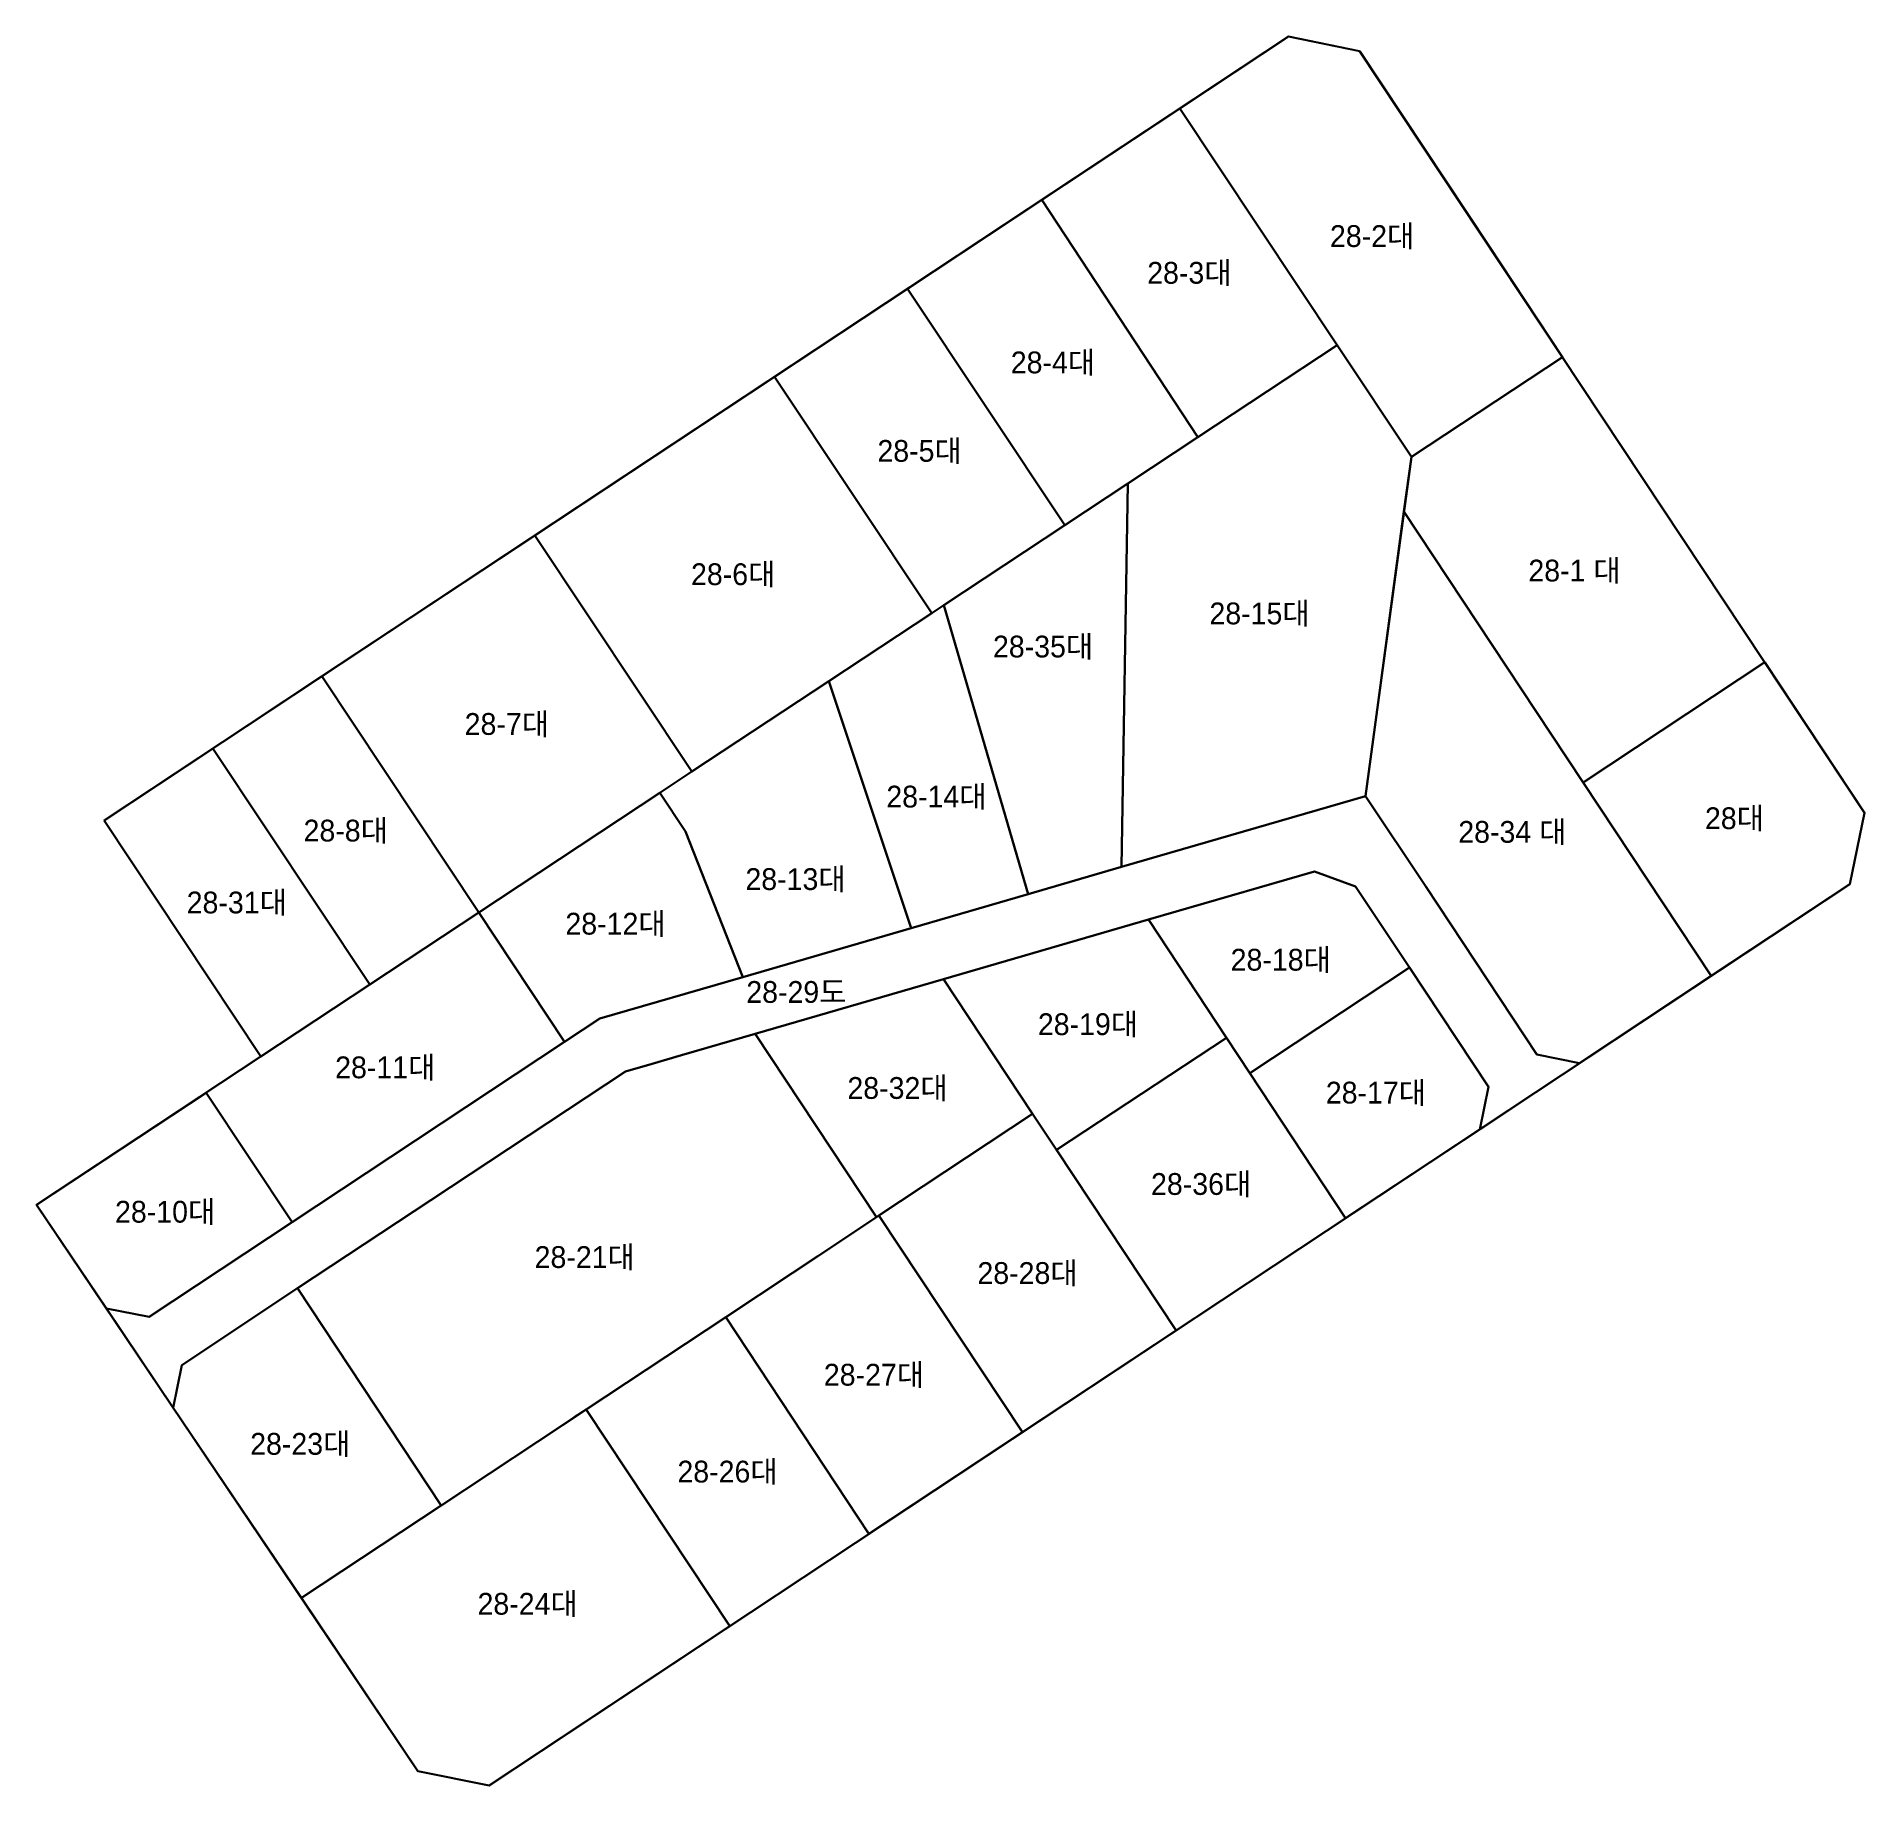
# Model space of a CAD drawing. Header units: metres. Extents: x -117 to 9, y -67 to 53.
import ezdxf
from ezdxf.enums import TextEntityAlignment as Align

# ---------------------------------------------------------------- set-up
doc = ezdxf.new("R2010")
doc.units = ezdxf.units.M
for name, color, linetype in [('사업지', 240, 'Continuous'), ('주소', 4, 'Continuous'), ('지적', 7, 'Continuous')]:
    doc.layers.add(name, color=color, linetype=linetype)
doc.styles.add('DotumStyle', font='Dotum.ttf')

msp = doc.modelspace()

# ---------------------------------------------------------------- linework, layer by layer
at = {"layer": '사업지'}
msp.add_lwpolyline([(-112.66, -0.74), (-101.87, -17), (-117.3, -27.2), (-91.05, -66.2), (-86.14, -67.18), (7.52, -5.12), (8.51, -0.22), (-26.24, 52.23), (-31.12, 53.23), (-112.66, -0.74)], dxfattribs=at)
at = {"layer": '지적'}
for points in [[(-31.12, 53.23), (-26.21, 52.23), (-17.37, 38.87), (-12.26, 31.16), (-22.67, 24.29), (-27.78, 31.99), (-38.6, 48.28), (-31.12, 53.23)], [(-38.6, 48.28), (-27.78, 31.99), (-37.36, 25.65), (-48.1, 41.99), (-38.6, 48.28)], [(-57.35, 35.86), (-48.1, 41.99), (-37.36, 25.65), (-42.19, 22.46), (-46.53, 19.59), (-57.35, 35.86)], [(-66.52, 29.8), (-57.35, 35.86), (-46.53, 19.59), (-54.85, 14.08), (-55.69, 13.53), (-66.52, 29.8)], [(-27.78, 31.99), (-22.67, 24.29), (-24.95, 7.38), (-25.82, 0.94), (-42.63, -3.94), (-42.19, 22.46), (-37.36, 25.65), (-27.78, 31.99)], [(-22.67, 24.29), (-12.26, 31.16), (1.65, 10.15), (-10.85, 1.87), (-13.06, 5.2), (-23.18, 20.52), (-22.67, 24.29)], [(-83.01, 18.88), (-66.52, 29.8), (-55.69, 13.53), (-62.77, 8.85), (-72.19, 2.62), (-83.01, 18.88)], [(-42.19, 22.46), (-42.63, -3.94), (-49.06, -5.82), (-54.85, 14.08), (-46.53, 19.59), (-42.19, 22.46)], [(-13.06, 5.2), (-10.85, 1.87), (-2.03, -11.44), (-11.1, -17.45), (-14.03, -16.86), (-21.68, -5.3), (-25.82, 0.94), (-24.95, 7.38), (-23.18, 20.52), (-13.06, 5.2)], [(-97.67, 9.18), (-83.01, 18.88), (-72.19, 2.62), (-74.41, 1.15), (-86.87, -7.09), (-97.67, 9.18)], [(-55.69, 13.53), (-54.85, 14.08), (-49.06, -5.82), (-57.1, -8.15), (-62.77, 8.85), (-55.69, 13.53)], [(1.65, 10.15), (8.51, -0.22), (7.52, -5.12), (-2.03, -11.44), (-10.85, 1.87), (1.65, 10.15)], [(-97.67, 9.18), (-86.87, -7.09), (-94.37, -12.04), (-105.17, 4.22), (-97.67, 9.18)], [(-62.77, 8.85), (-57.1, -8.15), (-68.7, -11.52), (-72.64, -1.51), (-74.41, 1.15), (-72.19, 2.62), (-62.77, 8.85)], [(-112.66, -0.74), (-105.17, 4.22), (-94.37, -12.04), (-101.87, -17), (-112.66, -0.74)], [(-42.63, -3.94), (-25.82, 0.94), (-21.68, -5.3), (-14.03, -16.86), (-11.1, -17.45), (-17.96, -22.01), (-17.37, -19.07), (-22.8, -10.87), (-26.51, -5.29), (-29.33, -4.25), (-40.77, -7.57), (-54.88, -11.66), (-67.85, -15.43), (-72.9, -16.89), (-74.94, -17.49), (-76.77, -18.02), (-90.17, -26.88), (-99.34, -32.95), (-107.31, -38.24), (-107.9, -41.17), (-112.5, -34.33), (-109.55, -34.92), (-99.71, -28.4), (-80.96, -15.98), (-78.54, -14.38), (-68.7, -11.52), (-57.1, -8.15), (-49.06, -5.82), (-42.63, -3.94)], [(-74.41, 1.15), (-72.64, -1.51), (-68.7, -11.52), (-78.54, -14.38), (-80.96, -15.98), (-86.87, -7.09), (-74.41, 1.15)], [(-29.33, -4.25), (-26.51, -5.29), (-22.8, -10.87), (-33.78, -18.14), (-35.39, -15.71), (-40.77, -7.57), (-29.33, -4.25)], [(-94.37, -12.04), (-86.87, -7.09), (-80.96, -15.98), (-99.71, -28.4), (-105.62, -19.49), (-101.87, -17), (-94.37, -12.04)], [(-40.77, -7.57), (-35.39, -15.71), (-47.1, -23.41), (-48.74, -20.93), (-54.88, -11.66), (-40.77, -7.57)], [(-22.8, -10.87), (-17.37, -19.07), (-17.96, -22.01), (-27.2, -28.12), (-33.78, -18.14), (-22.8, -10.87)], [(-67.85, -15.43), (-54.88, -11.66), (-48.74, -20.93), (-59.32, -27.94), (-59.49, -28.06), (-67.85, -15.43)], [(-67.85, -15.43), (-59.49, -28.06), (-63.53, -30.73), (-65.3, -31.9), (-69.87, -34.93), (-79.47, -41.29), (-80.29, -41.83), (-89.05, -47.63), (-89.45, -47.9), (-99.34, -32.95), (-90.17, -26.88), (-76.77, -18.02), (-74.94, -17.49), (-72.9, -16.89), (-67.85, -15.43)], [(-35.39, -15.71), (-33.78, -18.14), (-27.2, -28.12), (-38.87, -35.85), (-47.1, -23.41), (-35.39, -15.71)], [(-117.3, -27.21), (-105.62, -19.49), (-99.71, -28.4), (-109.55, -34.92), (-112.5, -34.33), (-117.3, -27.21)], [(-48.74, -20.93), (-47.1, -23.41), (-38.87, -35.85), (-49.44, -42.86), (-59.32, -27.94), (-48.74, -20.93)], [(-59.49, -28.06), (-59.32, -27.94), (-49.44, -42.86), (-60.01, -49.86), (-69.87, -34.93), (-65.3, -31.9), (-63.53, -30.73), (-59.49, -28.06)], [(-107.31, -38.24), (-99.34, -32.95), (-89.45, -47.9), (-99.07, -54.27), (-107.9, -41.17), (-107.31, -38.24)], [(-79.47, -41.29), (-69.87, -34.93), (-60.01, -49.86), (-69.58, -56.21), (-79.47, -41.29)], [(-89.45, -47.9), (-79.47, -41.29), (-69.58, -56.21), (-86.14, -67.18), (-91.05, -66.2), (-99.07, -54.27), (-89.45, -47.9)]]:
    msp.add_lwpolyline(points, dxfattribs=at)

# ---------------------------------------------------------------- texts
at = {"layer": '주소', "style": 'DotumStyle'}
for s, p in [('28-2대', (-25.37, 39.49)), ('28-3대', (-37.95, 36.96)), ('28-4대', (-47.34, 30.79)), ('28-5대', (-56.52, 24.7)), ('28-6대', (-69.35, 16.21)), ('28-1 대', (-11.44, 16.46)), ('28-15대', (-33.12, 13.51)), ('28-35대', (-48.02, 11.23)), ('28-7대', (-84.93, 5.9)), ('28-14대', (-55.36, 0.9)), ('28대', (-0.43, -0.59)), ('28-8대', (-96.02, -1.44)), ('28-34 대', (-15.72, -1.53)), ('28-13대', (-65.06, -4.78)), ('28-31대', (-103.52, -6.39)), ('28-12대', (-77.45, -7.85)), ('28-18대', (-31.66, -10.33)), ('28-29도', (-65, -12.55)), ('28-19대', (-44.93, -14.77)), ('28-11대', (-93.3, -17.74)), ('28-32대', (-58.04, -19.16)), ('28-17대', (-25.11, -19.48)), ('28-36대', (-37.14, -25.77)), ('28-10대', (-108.45, -27.68)), ('28-21대', (-79.57, -30.8)), ('28-28대', (-49.09, -31.9)), ('28-27대', (-59.66, -38.9)), ('28-23대', (-99.15, -43.66)), ('28-26대', (-69.74, -45.57)), ('28-24대', (-83.5, -54.67))]:
    msp.add_text(s, height=1.5, dxfattribs=at).set_placement(p, align=Align.MIDDLE_CENTER)

doc.saveas('drawing.dxf')
